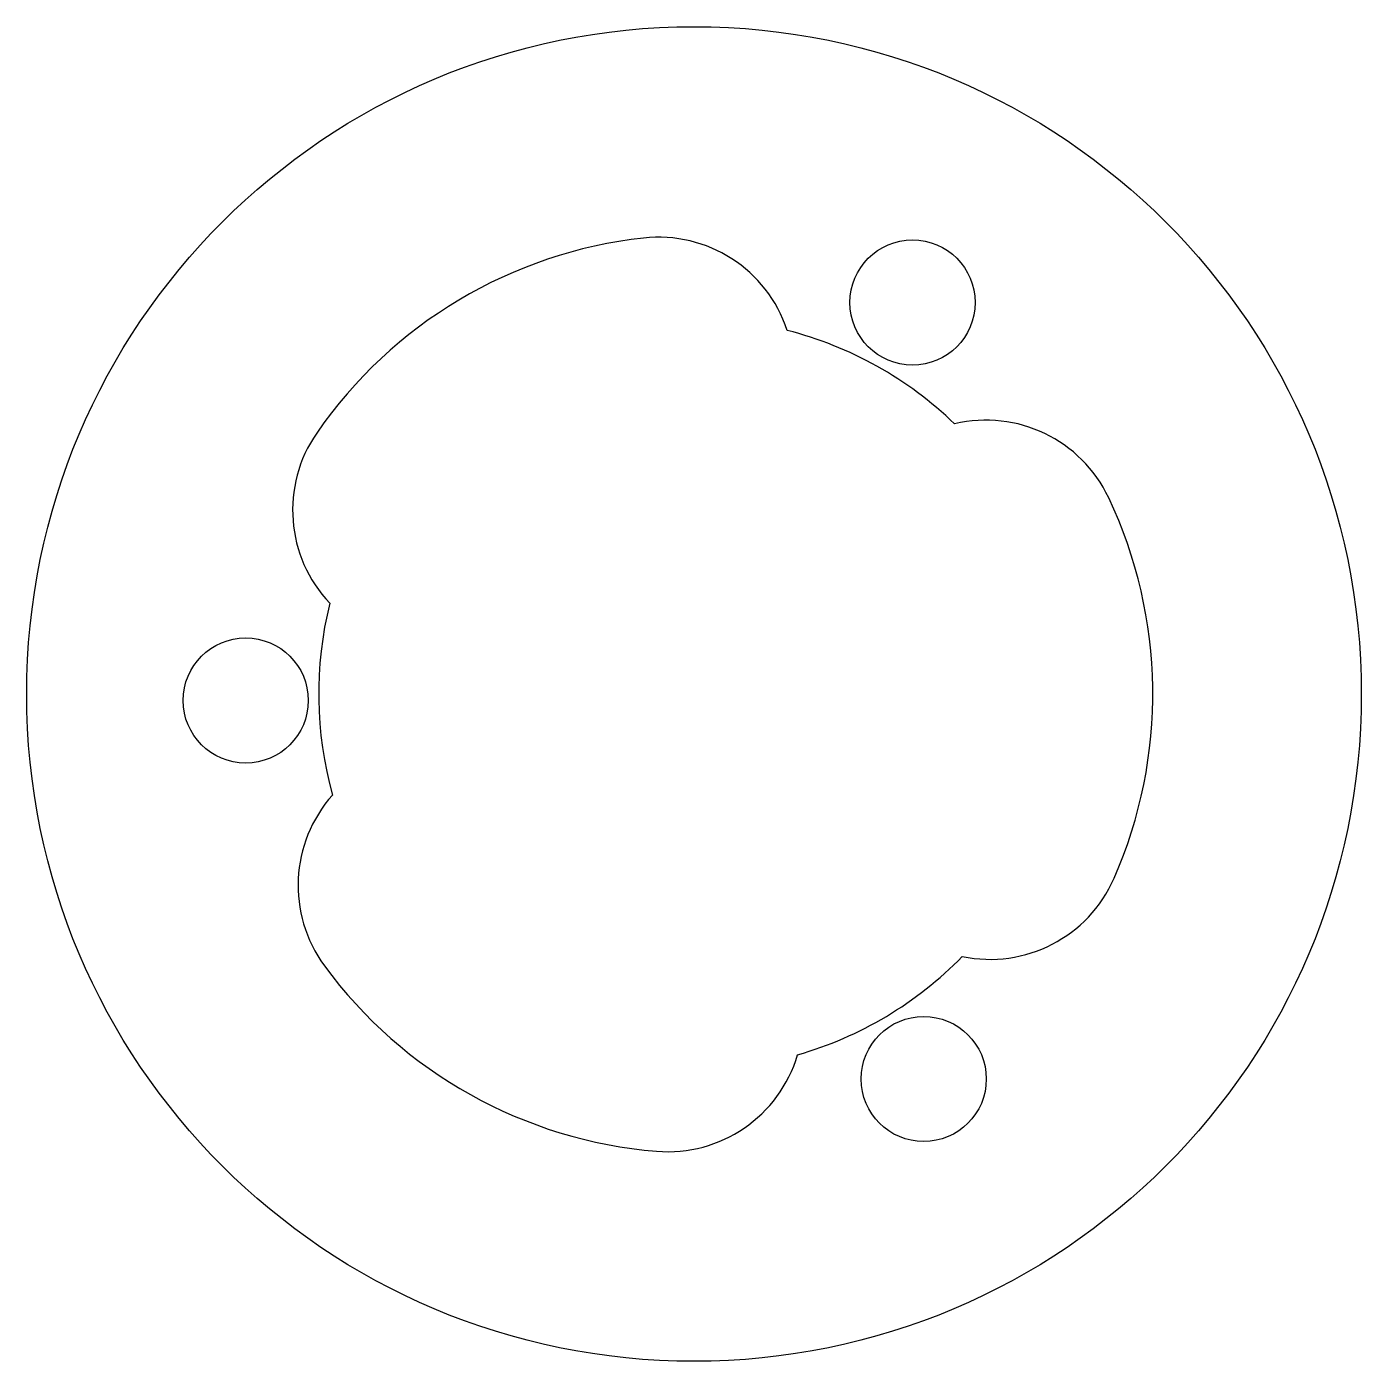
# Model space of a CAD drawing. Header units: millimetres. Extents: x -16 to 16, y -16 to 16.
import ezdxf

# ---------------------------------------------------------------- set-up
doc = ezdxf.new("R2010")
doc.units = ezdxf.units.MM

msp = doc.modelspace()

# ---------------------------------------------------------------- linework, layer by layer
at = {"color": 7, "linetype": 'Continuous', "lineweight": 25}
for centre, radius in [((0, 0), 16), ((5.24, 9.386), 1.5), ((-10.749, -0.155), 1.5), ((5.508, -9.231), 1.5)]:
    msp.add_circle(centre, radius, dxfattribs=at)
for centre, radius, start, end in [((0, 0), 11, 96.3213, 145.328), ((-0.853, 7.703), 3.25, 18.2067, 96.3213), ((0, 0), 9, 46.0216, 75.6278), ((7.005, 3.315), 3.25, 25.328, 103.4426), ((-6.374, 4.409), 3.25, 145.328, 223.4426), ((0, 0), 11, 336.3213, 25.328), ((0, 0), 9, 166.0216, 195.6278), ((-6.244, -4.59), 3.25, 138.2067, 216.3213), ((7.098, -3.112), 3.25, 258.2067, 336.3213), ((0, 0), 9, 286.0216, 315.6278), ((0, 0), 11, 216.3213, 265.328), ((-0.631, -7.724), 3.25, 265.328, 343.4426)]:
    msp.add_arc(centre, radius, start, end, dxfattribs=at)

doc.saveas('drawing.dxf')
